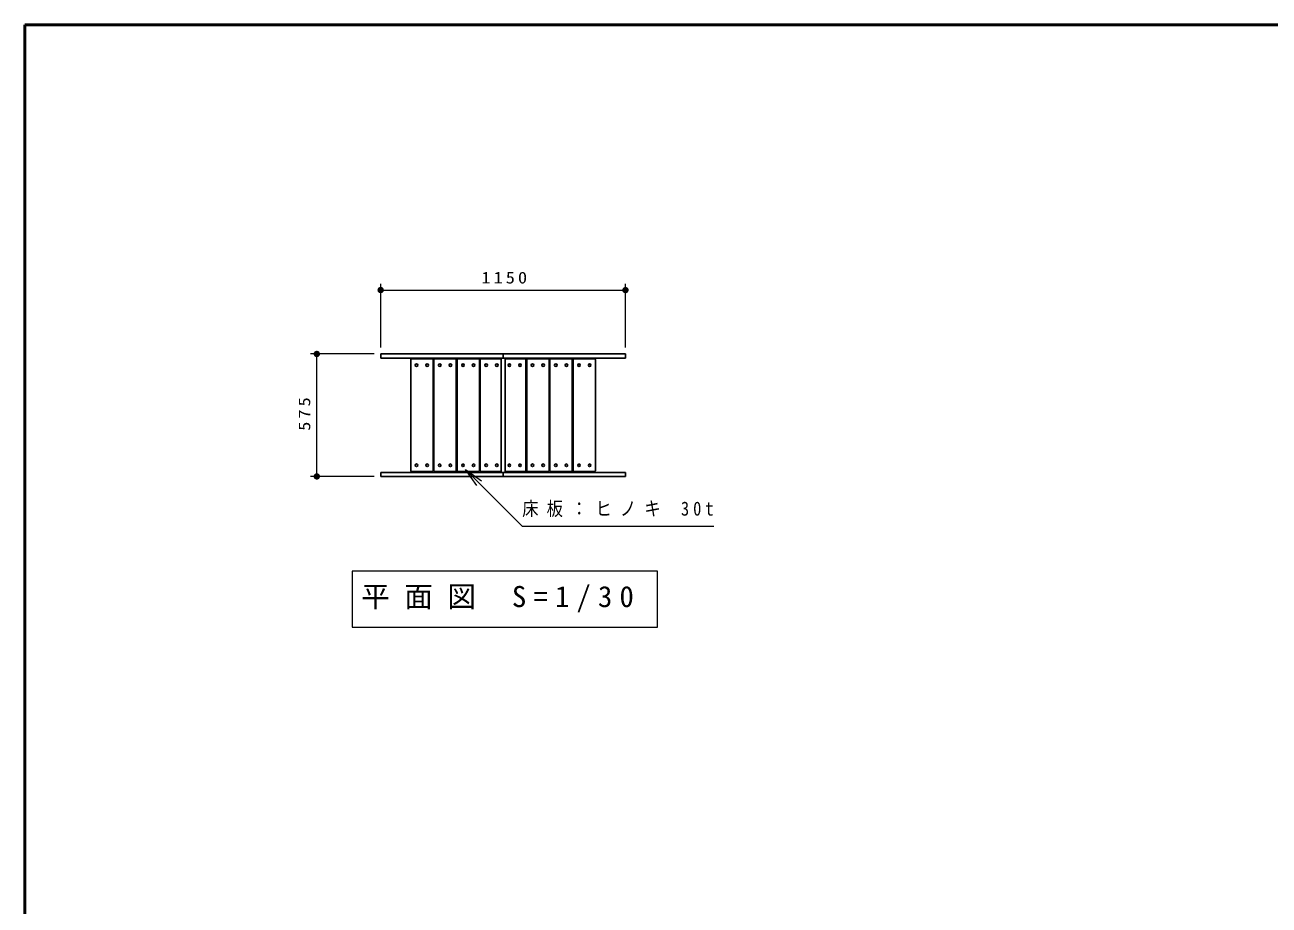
# Model space of a CAD drawing. Units: millimetres on the paper, with parts at other scales. Extents: x -385 to 0, y -12 to 267.
# Drawn here: x -385 to -190.2, y 129.2 to 267 of the extents above; entities that cross this region are included whole.
import ezdxf

# ---------------------------------------------------------------- set-up
doc = ezdxf.new("R2010")
doc.units = ezdxf.units.MM
doc.layers.add('1_30', color=2, linetype='Continuous', lineweight=25)
doc.layers.add('LY_3', color=7, linetype='Continuous', lineweight=13)
doc.styles.add('ＭＳ ゴシック', font='')
doc.styles.get('ＭＳ ゴシック').set_extended_font_data('MS Gothic')

# ---------------------------------------------------------------- blocks, each defined once
blk = doc.blocks.new('filled_dot')
at = {"color": 0, "linetype": 'Continuous', "lineweight": -2, "const_width": 1.25}
blk.add_lwpolyline([(-0.625, 0, 1), (0.625, 0, 1)], format="xyb", close=True, dxfattribs=at)

msp = doc.modelspace()

# ---------------------------------------------------------------- linework, layer by layer
at = {"layer": '1_30', "color": 7, "lineweight": 13}
for p, q in [((-329.291, 216.497), (-329.291, 226.497)), ((-290.957, 216.497), (-290.957, 226.497)), ((-329.291, 225.497), (-290.957, 225.497)), ((-330.291, 215.497), (-340.291, 215.497)), ((-339.291, 196.33), (-339.291, 215.497)), ((-314.218, 194.915), (-315.986, 197.39)), ((-315.986, 197.39), (-313.511, 195.623)), ((-315.986, 197.39), (-313.865, 195.269)), ((-330.291, 196.33), (-340.291, 196.33)), ((-333.747, 181.527), (-333.747, 172.727)), ((-285.947, 181.527), (-333.747, 181.527)), ((-285.947, 172.727), (-285.947, 181.527)), ((-333.747, 172.727), (-285.947, 172.727))]:
    msp.add_line(p, q, dxfattribs=at)
at = {"layer": '1_30', "color": 1}
for p, q in [((-310.124, 215.497), (-329.291, 215.497)), ((-329.291, 214.863), (-329.291, 215.497)), ((-329.291, 214.863), (-329.291, 215.497)), ((-310.124, 214.863), (-329.291, 214.863)), ((-310.124, 214.863), (-310.124, 215.497)), ((-310.124, 214.863), (-310.124, 215.497)), ((-310.124, 214.863), (-310.124, 215.497)), ((-310.124, 215.497), (-290.957, 215.497)), ((-310.124, 214.863), (-310.124, 215.497)), ((-310.124, 214.863), (-290.957, 214.863)), ((-290.957, 214.863), (-290.957, 215.497)), ((-310.124, 196.963), (-329.291, 196.963)), ((-329.291, 196.33), (-329.291, 196.963)), ((-329.291, 196.33), (-329.291, 196.963)), ((-310.124, 196.33), (-310.124, 196.963)), ((-310.124, 196.33), (-310.124, 196.963)), ((-310.124, 196.33), (-310.124, 196.963)), ((-310.124, 196.963), (-290.957, 196.963)), ((-310.124, 196.33), (-310.124, 196.963)), ((-290.957, 196.33), (-290.957, 196.963)), ((-310.124, 196.33), (-329.291, 196.33)), ((-310.124, 196.33), (-290.957, 196.33))]:
    msp.add_line(p, q, dxfattribs=at)
at = {"layer": '1_30', "color": 40}
for p, q in [((-324.591, 197.247), (-324.591, 214.58)), ((-324.424, 214.747), (-321.257, 214.747)), ((-321.091, 214.58), (-321.091, 197.247)), ((-320.957, 197.247), (-320.957, 214.58)), ((-320.791, 214.747), (-317.624, 214.747)), ((-317.457, 214.58), (-317.457, 197.247)), ((-317.324, 197.247), (-317.324, 214.58)), ((-317.157, 214.747), (-313.991, 214.747)), ((-313.824, 214.58), (-313.824, 197.247)), ((-313.691, 197.247), (-313.691, 214.58)), ((-313.524, 214.747), (-310.441, 214.747)), ((-306.724, 214.747), (-309.807, 214.747)), ((-306.557, 197.247), (-306.557, 214.58)), ((-306.424, 214.58), (-306.424, 197.247)), ((-303.091, 214.747), (-306.257, 214.747)), ((-302.924, 197.247), (-302.924, 214.58)), ((-302.791, 214.58), (-302.791, 197.247)), ((-299.457, 214.747), (-302.624, 214.747)), ((-299.291, 197.247), (-299.291, 214.58)), ((-299.157, 214.58), (-299.157, 197.247)), ((-295.824, 214.747), (-298.991, 214.747)), ((-295.657, 197.247), (-295.657, 214.58)), ((-321.257, 197.08), (-324.424, 197.08)), ((-317.624, 197.08), (-320.791, 197.08)), ((-313.991, 197.08), (-317.157, 197.08)), ((-310.441, 197.08), (-313.524, 197.08)), ((-309.807, 197.08), (-306.724, 197.08)), ((-306.257, 197.08), (-303.091, 197.08)), ((-302.624, 197.08), (-299.457, 197.08)), ((-298.991, 197.08), (-295.824, 197.08))]:
    msp.add_line(p, q, dxfattribs=at)
at = {"layer": '1_30'}
for p, q in [((-310.441, 214.863), (-309.807, 214.863)), ((-309.807, 214.863), (-310.441, 214.863)), ((-309.807, 214.863), (-310.441, 214.863)), ((-310.441, 214.863), (-309.807, 214.863)), ((-310.441, 214.863), (-309.807, 214.863)), ((-310.441, 214.863), (-309.807, 214.863)), ((-310.441, 214.863), (-310.441, 196.963)), ((-309.807, 214.863), (-309.807, 196.963)), ((-309.807, 196.963), (-310.441, 196.963)), ((-310.441, 196.963), (-309.807, 196.963)), ((-310.441, 196.963), (-309.807, 196.963)), ((-309.807, 196.963), (-310.441, 196.963)), ((-309.807, 196.963), (-310.441, 196.963)), ((-309.807, 196.963), (-310.441, 196.963))]:
    msp.add_line(p, q, dxfattribs=at)
at = {"layer": '1_30', "color": 7, "lineweight": 13}
msp.add_lwpolyline([(-315.986, 197.39), (-307.122, 188.526), (-277.122, 188.526)], dxfattribs=at)
at = {"layer": '1_30', "color": 7}
for centre in [(-323.674, 213.747), (-322.007, 213.747), (-320.041, 213.747), (-318.374, 213.747), (-316.407, 213.747), (-314.741, 213.747), (-312.774, 213.747), (-311.107, 213.747), (-309.141, 213.747), (-307.474, 213.747), (-305.507, 213.747), (-303.841, 213.747), (-301.874, 213.747), (-300.207, 213.747), (-298.241, 213.747), (-296.574, 213.747), (-323.674, 198.08), (-322.007, 198.08), (-320.041, 198.08), (-318.374, 198.08), (-316.407, 198.08), (-314.741, 198.08), (-312.774, 198.08), (-311.107, 198.08), (-309.141, 198.08), (-307.474, 198.08), (-305.507, 198.08), (-303.841, 198.08), (-301.874, 198.08), (-300.207, 198.08), (-298.241, 198.08), (-296.574, 198.08)]:
    msp.add_circle(centre, 0.2, dxfattribs=at)
at = {"layer": '1_30', "color": 40}
for centre, start, end in [((-324.424, 214.58), 90, 180), ((-321.257, 214.58), 0, 90), ((-320.791, 214.58), 90, 180), ((-317.624, 214.58), 0, 90), ((-317.157, 214.58), 90, 180), ((-313.991, 214.58), 0, 90), ((-313.524, 214.58), 90, 180), ((-306.724, 214.58), 0, 90), ((-306.257, 214.58), 90, 180), ((-303.091, 214.58), 0, 90), ((-302.624, 214.58), 90, 180), ((-299.457, 214.58), 0, 90), ((-298.991, 214.58), 90, 180), ((-295.824, 214.58), 0, 90), ((-324.424, 197.247), 180, 270), ((-321.257, 197.247), 270, 0), ((-320.791, 197.247), 180, 270), ((-317.624, 197.247), 270, 0), ((-317.157, 197.247), 180, 270), ((-313.991, 197.247), 270, 0), ((-313.524, 197.247), 180, 270), ((-306.724, 197.247), 270, 0), ((-306.257, 197.247), 180, 270), ((-303.091, 197.247), 270, 0), ((-302.624, 197.247), 180, 270), ((-299.457, 197.247), 270, 0), ((-298.991, 197.247), 180, 270), ((-295.824, 197.247), 270, 0)]:
    msp.add_arc(centre, 0.167, start, end, dxfattribs=at)
at = {"layer": 'LY_3', "lineweight": 50}
for p, q in [((-385, 267), (-385, 0)), ((0, 267), (-385, 267))]:
    msp.add_line(p, q, dxfattribs=at)

# ---------------------------------------------------------------- block references
at = {"layer": '1_30', "color": 7, "lineweight": 13, "xscale": 0.4, "yscale": 0.4}
msp.add_blockref('filled_dot', (-329.291, 225.497), dxfattribs=at)
for p, rotation in [((-290.957, 225.497), 180), ((-339.291, 215.497), 270), ((-339.291, 196.33), 90)]:
    msp.add_blockref('filled_dot', p, dxfattribs=dict(at, rotation=rotation))

# ---------------------------------------------------------------- texts
at = {"layer": '1_30', "color": 7, "style": 'ＭＳ ゴシック'}
for s, insert, char_height, attachment_point in [('\\T1.33;\\W1.15;1150', (-309.703, 226.497), 1.833, 8), ('\\T1.5;\\W0.85;床板：ヒノキ\\~30t', (-307.122, 191.176), 2.199, 4), ('\\T1.5;平面図\\~S=1/30', (-332.347, 177.127), 3.299, 4)]:
    msp.add_mtext(s, dxfattribs=dict(at, insert=insert, char_height=char_height, attachment_point=attachment_point))
at = {"layer": '1_30', "color": 7, "insert": (-340.291, 206.33), "char_height": 1.833, "attachment_point": 8, "rotation": 90, "style": 'ＭＳ ゴシック'}
msp.add_mtext('\\T1.33;\\W1.15;575', dxfattribs=at)

doc.saveas('drawing.dxf')
